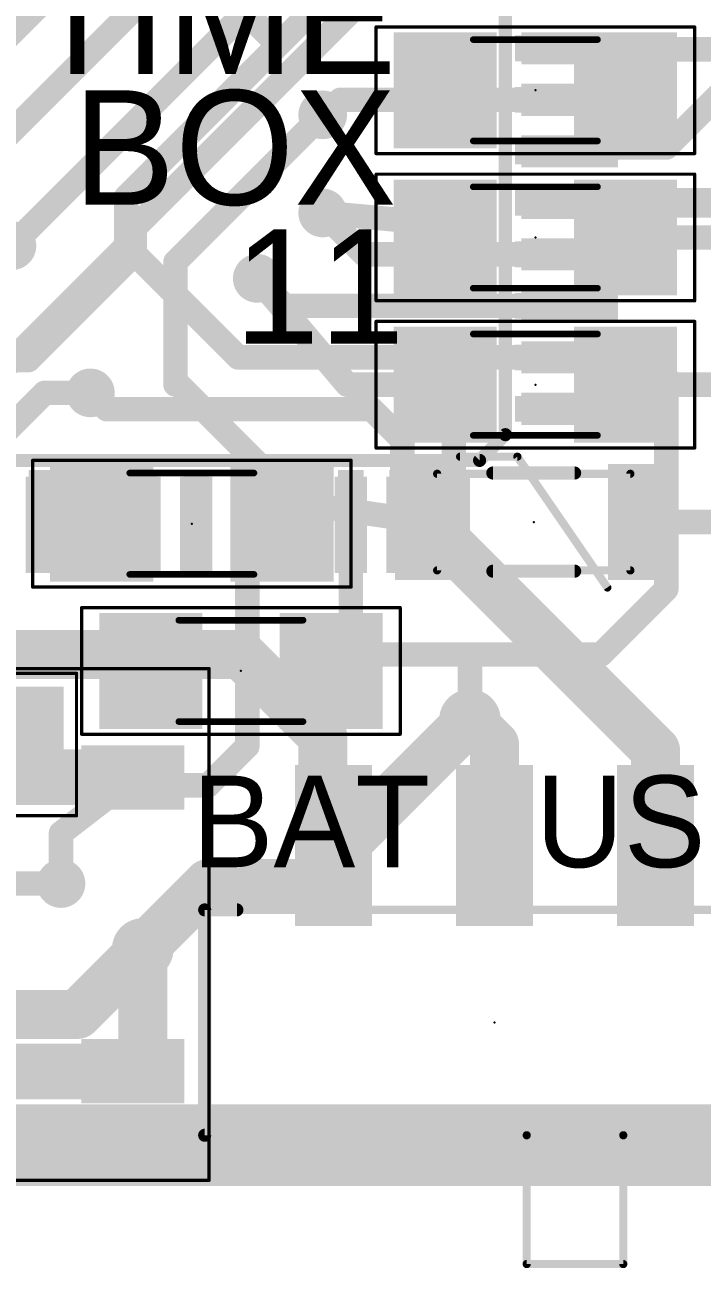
# Model space of a CAD drawing. Extents: x -0.6 to 31.5, y -1.9 to 65.7.
# Drawn here: x 10.87 to 21.39, y -1.91 to 17.4 of the extents above; entities that cross this region are included whole.
import ezdxf
from ezdxf.enums import TextEntityAlignment as Align

# ---------------------------------------------------------------- set-up
doc = ezdxf.new("R2010")
doc.units = 0
for name, color, linetype in [('1', 22, 'CONTINUOUS'), ('16', 175, 'CONTINUOUS'), ('18', 82, 'CONTINUOUS'), ('21', 253, 'CONTINUOUS'), ('22', 253, 'CONTINUOUS'), ('23', 7, 'CONTINUOUS'), ('24', 7, 'CONTINUOUS'), ('39', 22, 'CONTINUOUS'), ('40', 175, 'CONTINUOUS'), ('51', 253, 'CONTINUOUS'), ('52', 253, 'CONTINUOUS')]:
    doc.layers.add(name, color=color, linetype=linetype)

# ---------------------------------------------------------------- blocks, each defined once
blk = doc.blocks.new('RECT')
blk.add_solid([(-0.5, -0.5), (0.5, -0.5), (-0.5, 0.5), (0.5, 0.5)])
blk = doc.blocks.new('ROUNDV')
at = {"const_width": 0.5}
blk.add_lwpolyline([(0, -0.25, 1), (0, 0.25, 1), (0, -0.25)], format="xyb", dxfattribs=at)

msp = doc.modelspace()

# ---------------------------------------------------------------- linework, layer by layer
at = {"layer": '1'}
for points, const_width in [([(13.2538, 18.635), (14.7588, 17.13)], 0.381), ([(15.93, 18.216), (14.7588, 17.0448)], 0.381), ([(9.906, 16.51), (11.176, 17.78)], 0.381), ([(14.7588, 17.0448), (12.446, 14.732)], 0.381), ([(14.7588, 17.13), (14.7588, 17.0448)], 0.381), ([(20.828, 15.494), (22.352, 17.018)], 0.381), ([(15.769, 16.235), (15.494, 16.002)], 0.381), ([(15.769, 16.235), (19.33, 16.235)], 0.381), ([(19.33, 15.435), (19.389, 15.494)], 0.381), ([(19.389, 15.494), (20.828, 15.494)], 0.381), ([(12.446, 13.97), (12.446, 14.732)], 0.381), ([(19.33, 14.635), (21.747, 14.635)], 0.4572), ([(16.137, 13.835), (15.494, 14.478)], 0.381), ([(12.446, 13.97), (9.53, 11.054)], 0.381), ([(14.181, 12.235), (12.446, 13.97)], 0.381), ([(19.33, 13.835), (16.137, 13.835)], 0.381), ([(14.905, 13.035), (14.478, 13.462)], 0.381), ([(19.33, 13.035), (14.905, 13.035)], 0.381), ([(17.4968, 12.235), (14.181, 12.235)], 0.381), ([(17.4968, 12.235), (19.33, 12.235)], 0.381), ([(17.53, 12.2018), (17.4968, 12.235)], 0.381), ([(17.53, 9.635), (17.53, 12.2018)], 0.381), ([(20.531, 12.235), (19.33, 12.235)], 0.381), ([(20.828, 11.938), (20.531, 12.235)], 0.381), ([(20.828, 8.636), (20.828, 11.938)], 0.381), ([(10.33, 10.838), (11.176, 11.684)], 0.381), ([(11.8868, 11.684), (11.176, 11.684)], 0.381), ([(12.1408, 11.43), (11.8868, 11.684)], 0.381), ([(16.256, 11.43), (12.1408, 11.43)], 0.381), ([(16.73, 10.956), (16.256, 11.43)], 0.381), ([(16.73, 9.635), (16.73, 10.956)], 0.381), ([(14.33, 9.635), (14.3225, 9.6275)], 0.381), ([(14.3225, 9.6275), (14.3225, 6.1945)], 0.381), ([(15.93, 7.418), (15.93, 9.635)], 0.381), ([(17.526, 9.631), (17.53, 9.635)], 0.381), ([(19.812, 7.62), (20.828, 8.636)], 0.381), ([(10.2709, 7.5675), (12.6225, 7.5675)], 0.381), ([(12.6225, 7.5675), (12.824, 7.366)], 0.381), ([(16.132, 7.62), (15.624, 7.366)], 0.381), ([(15.9062, 7.62), (15.6481, 7.3701)], 0.381), ([(17.8164, 7.62), (15.9062, 7.62)], 0.381), ([(17.78, 7.5836), (17.8164, 7.62)], 0.381), ([(17.78, 7.5836), (17.78, 6.604)], 0.381), ([(17.8164, 7.62), (19.812, 7.62)], 0.381), ([(15.624, 7.366), (15.9568, 7.4448)], 0.381), ([(15.6481, 7.3701), (15.624, 7.366)], 0.381), ([(15.6481, 7.3701), (15.93, 7.418)], 0.381), ([(15.24, 4.064), (17.78, 6.604)], 0.762), ([(11.306, 5.588), (10.671, 6.223)], 0.381), ([(14.3225, 6.1945), (13.716, 5.588)], 0.381), ([(13.716, 5.588), (11.306, 5.588)], 0.381), ([(13.716, 4.064), (12.7, 3.048)], 0.762), ([(15.24, 4.064), (13.716, 4.064)], 0.762), ([(11.43, 4.064), (8.887, 4.064)], 0.381), ([(12.7, 3.048), (11.684, 2.032)], 0.762), ([(9.655, 2.032), (11.684, 2.032)], 0.762)]:
    msp.add_lwpolyline(points, dxfattribs=dict(at, const_width=const_width))
for points, const_width in [([(14.6914, 17.1122, 1), (14.8262, 16.9774)], 0.1905), ([(14.8541, 17.13, 1), (14.6636, 17.13)], 0.1905), ([(14.8262, 16.9774, 1), (14.6914, 17.1122)], 0.1905), ([(14.6914, 17.0626, 1), (14.8262, 17.1973)], 0.1905), ([(14.6636, 17.0448, 1), (14.8541, 17.0448)], 0.1905), ([(15.769, 16.3303, 1), (15.769, 16.1398)], 0.1905), ([(15.8306, 16.1623, 1), (15.7074, 16.3077)], 0.1905), ([(19.33, 16.1398, 1), (19.33, 16.3303)], 0.1905), ([(15.4324, 16.0747, 1), (15.5556, 15.9293)], 0.1905), ([(19.389, 15.5893, 1), (19.389, 15.3988)], 0.1905), ([(19.4564, 15.4266, 1), (19.3217, 15.5614)], 0.1905), ([(20.7606, 15.5614, 1), (20.8954, 15.4266)], 0.1905), ([(20.828, 15.3988, 1), (20.828, 15.5893)], 0.1905), ([(19.2627, 15.5024, 1), (19.3974, 15.3677)], 0.1905), ([(12.5412, 14.732, 1), (12.3507, 14.732)], 0.1905), ([(12.3786, 14.7994, 1), (12.5134, 14.6646)], 0.1905), ([(19.33, 14.7493, 1), (19.33, 14.5207)], 0.2286), ([(15.5614, 14.5454, 1), (15.4266, 14.4106)], 0.1905), ([(12.5134, 14.0374, 1), (12.3786, 13.9026)], 0.1905), ([(12.5134, 13.9026, 1), (12.3786, 14.0374)], 0.1905), ([(12.3507, 13.97, 1), (12.5412, 13.97)], 0.1905), ([(16.137, 13.9303, 1), (16.137, 13.7398)], 0.1905), ([(16.0696, 13.7677, 1), (16.2043, 13.9024)], 0.1905), ([(19.33, 13.7398, 1), (19.33, 13.9303)], 0.1905), ([(14.5454, 13.5294, 1), (14.4106, 13.3946)], 0.1905), ([(14.905, 13.1303, 1), (14.905, 12.9398)], 0.1905), ([(14.8376, 12.9677, 1), (14.9723, 13.1024)], 0.1905), ([(19.33, 12.9398, 1), (19.33, 13.1303)], 0.1905), ([(14.181, 12.3303, 1), (14.181, 12.1398)], 0.1905), ([(14.1136, 12.1677, 1), (14.2483, 12.3024)], 0.1905), ([(17.4968, 12.3303, 1), (17.4968, 12.1398)], 0.1905), ([(17.5642, 12.3024, 1), (17.4295, 12.1677)], 0.1905), ([(17.6253, 12.2018, 1), (17.4348, 12.2018)], 0.1905), ([(17.4627, 12.1345, 1), (17.5974, 12.2692)], 0.1905), ([(17.4968, 12.1398, 1), (17.4968, 12.3303)], 0.1905), ([(19.33, 12.3303, 1), (19.33, 12.1398)], 0.1905), ([(19.33, 12.1398, 1), (19.33, 12.3303)], 0.1905), ([(20.5983, 12.3024, 1), (20.4636, 12.1677)], 0.1905), ([(20.531, 12.1398, 1), (20.531, 12.3303)], 0.1905), ([(20.9232, 11.938, 1), (20.7327, 11.938)], 0.1905), ([(20.7606, 11.8706, 1), (20.8954, 12.0054)], 0.1905), ([(11.176, 11.7793, 1), (11.176, 11.5888)], 0.1905), ([(11.2434, 11.6166, 1), (11.1086, 11.7514)], 0.1905), ([(11.9542, 11.7514, 1), (11.8195, 11.6166)], 0.1905), ([(11.8868, 11.5888, 1), (11.8868, 11.7793)], 0.1905), ([(12.1408, 11.5252, 1), (12.1408, 11.3347)], 0.1905), ([(12.0735, 11.3626, 1), (12.2082, 11.4974)], 0.1905), ([(16.3234, 11.4974, 1), (16.1886, 11.3626)], 0.1905), ([(16.256, 11.3347, 1), (16.256, 11.5252)], 0.1905), ([(16.8253, 10.956, 1), (16.6348, 10.956)], 0.1905), ([(16.6627, 10.8886, 1), (16.7974, 11.0233)], 0.1905), ([(14.4178, 9.6275, 1), (14.2273, 9.6275)], 0.1905), ([(14.2551, 9.6948, 1), (14.3899, 9.5601)], 0.1905), ([(14.3974, 9.5677, 1), (14.2627, 9.7024)], 0.1905), ([(16.0253, 9.635, 1), (15.8348, 9.635)], 0.1905), ([(16.6348, 9.635, 1), (16.8253, 9.635)], 0.1905), ([(17.4586, 9.6983, 1), (17.5934, 9.5636)], 0.1905), ([(17.4348, 9.635, 1), (17.6253, 9.635)], 0.1905), ([(17.5974, 9.5677, 1), (17.4627, 9.7024)], 0.1905), ([(20.7327, 8.636, 1), (20.9232, 8.636)], 0.1905), ([(20.8954, 8.5686, 1), (20.7606, 8.7034)], 0.1905), ([(12.6899, 7.6349, 1), (12.5551, 7.5001)], 0.1905), ([(12.6225, 7.4723, 1), (12.6225, 7.6628)], 0.1905), ([(15.9062, 7.7153, 1), (15.9062, 7.5248)], 0.1905), ([(15.9724, 7.5516, 1), (15.8399, 7.6884)], 0.1905), ([(16.1746, 7.5348, 1), (16.0894, 7.7052)], 0.1905), ([(17.8753, 7.5836, 1), (17.6848, 7.5836)], 0.1905), ([(17.7126, 7.6509, 1), (17.8474, 7.5162)], 0.1905), ([(17.8164, 7.7153, 1), (17.8164, 7.5248)], 0.1905), ([(17.8838, 7.5526, 1), (17.7491, 7.6874)], 0.1905), ([(17.8164, 7.5248, 1), (17.8164, 7.7153)], 0.1905), ([(19.7446, 7.6874, 1), (19.8794, 7.5526)], 0.1905), ([(19.812, 7.5248, 1), (19.812, 7.7153)], 0.1905), ([(15.608, 7.4599, 1), (15.64, 7.2721)], 0.1905), ([(15.6021, 7.4587, 1), (15.6459, 7.2733)], 0.1905), ([(15.5814, 7.4512, 1), (15.6666, 7.2808)], 0.1905), ([(15.6321, 7.464, 1), (15.664, 7.2762)], 0.1905), ([(15.5818, 7.4385, 1), (15.7143, 7.3017)], 0.1905), ([(15.664, 7.2762, 1), (15.6321, 7.464)], 0.1905), ([(15.946, 7.3241, 1), (15.9141, 7.5119)], 0.1905), ([(15.9787, 7.3521, 1), (15.9349, 7.5375)], 0.1905), ([(12.7566, 7.2986, 1), (12.8914, 7.4334)], 0.1905), ([(15.8348, 7.418, 1), (16.0253, 7.418)], 0.1905), ([(17.9147, 6.4693, 1), (17.6453, 6.7387)], 0.381), ([(17.6848, 6.604, 1), (17.8753, 6.604)], 0.1905), ([(14.3899, 6.1271, 1), (14.2551, 6.2619)], 0.1905), ([(14.2273, 6.1945, 1), (14.4178, 6.1945)], 0.1905), ([(11.306, 5.6833, 1), (11.306, 5.4928)], 0.1905), ([(11.2386, 5.5206, 1), (11.3734, 5.6554)], 0.1905), ([(13.6486, 5.6554, 1), (13.7834, 5.5206)], 0.1905), ([(13.716, 5.4928, 1), (13.716, 5.6833)], 0.1905), ([(13.716, 4.2545, 1), (13.716, 3.8735)], 0.381), ([(13.8507, 3.9293, 1), (13.5813, 4.1987)], 0.381), ([(15.24, 3.8735, 1), (15.24, 4.2545)], 0.381), ([(11.43, 3.9688, 1), (11.43, 4.1593)], 0.1905), ([(15.1053, 4.1987, 1), (15.3747, 3.9293)], 0.381), ([(12.5653, 3.1827, 1), (12.8347, 2.9133)], 0.381), ([(12.8347, 2.9133, 1), (12.5653, 3.1827)], 0.381), ([(11.5493, 2.1667, 1), (11.8187, 1.8973)], 0.381), ([(11.684, 1.8415, 1), (11.684, 2.2225)], 0.381)]:
    msp.add_lwpolyline(points, format="xyb", dxfattribs=dict(at, const_width=const_width))
at = {"layer": '16'}
for points, const_width in [([(10.668, 13.97), (17.021, 20.323)], 0.381), ([(18.2645, 19.936), (12.573, 14.2445)], 0.381), ([(10.414, 15.494), (12.7, 17.78)], 0.381), ([(20.196, 16.383), (20.323, 17.018)], 0.381), ([(20.323, 17.018), (23.622, 17.018)], 0.381), ([(15.494, 16.002), (13.208, 13.716)], 0.381), ([(16.891, 14.351), (15.494, 14.478)], 0.381), ([(17.396, 14.097), (16.891, 14.351)], 0.381), ([(12.573, 13.843), (12.573, 14.2445)], 0.381), ([(20.196, 14.097), (21.971, 14.097)], 0.381), ([(10.922, 12.192), (12.573, 13.843)], 0.381), ([(13.208, 11.8639), (13.208, 13.716)], 0.381), ([(15.875, 11.811), (14.478, 13.462)], 0.381), ([(10.16, 12.192), (10.922, 12.192)], 0.381), ([(13.208, 11.8639), (13.208, 11.814)], 0.381), ([(14.862, 10.2099), (13.208, 11.8639)], 0.381), ([(17.396, 11.811), (15.875, 11.811)], 0.381), ([(20.447, 11.557), (20.196, 11.811)], 0.381), ([(20.196, 11.811), (21.971, 11.811)], 0.381), ([(14.862, 9.652), (14.862, 10.2099)], 0.381), ([(15.3894, 9.9314), (14.862, 9.652)], 0.381), ([(17.1166, 9.6774), (15.3894, 9.9314)], 0.381), ([(20.661, 6.133), (17.1166, 9.6774)], 0.762), ([(20.4246, 9.6774), (21.8918, 9.6774)], 0.381), ([(10.16, 7.62), (14.224, 7.62)], 0.762), ([(14.224, 7.62), (15.494, 6.35)], 0.762), ([(18.161, 6.223), (17.78, 6.604)], 0.762), ([(15.494, 6.35), (15.494, 4.568)], 0.762), ([(18.161, 4.655), (18.161, 6.223)], 0.762), ([(20.661, 4.655), (20.661, 6.133)], 0.762), ([(12.547, 5.709), (11.43, 4.846)], 0.381), ([(11.43, 4.846), (11.43, 4.064)], 0.381), ([(15.494, 4.568), (15.661, 4.655)], 0.762), ([(12.7, 1.556), (12.7, 3.048)], 0.762), ([(12.547, 1.149), (12.7, 1.556)], 0.762), ([(29.845, 0), (0, 0)], 0.254)]:
    msp.add_lwpolyline(points, dxfattribs=dict(at, const_width=const_width))
for points, const_width in [([(20.323, 17.1133, 1), (20.323, 16.9228)], 0.1905), ([(20.4164, 16.9993, 1), (20.2296, 17.0367)], 0.1905), ([(20.1026, 16.4017, 1), (20.2894, 16.3643)], 0.1905), ([(15.5614, 15.9346, 1), (15.4266, 16.0694)], 0.1905), ([(15.5026, 14.5729, 1), (15.4854, 14.3831)], 0.1905), ([(16.9338, 14.4361, 1), (16.8482, 14.2659)], 0.1905), ([(16.8824, 14.2561, 1), (16.8996, 14.4459)], 0.1905), ([(12.5056, 14.3118, 1), (12.6404, 14.1771)], 0.1905), ([(12.6683, 14.2445, 1), (12.4778, 14.2445)], 0.1905), ([(17.3532, 14.0119, 1), (17.4388, 14.1821)], 0.1905), ([(20.196, 14.1923, 1), (20.196, 14.0018)], 0.1905), ([(12.4778, 13.843, 1), (12.6683, 13.843)], 0.1905), ([(12.6404, 13.7756, 1), (12.5056, 13.9104)], 0.1905), ([(13.3033, 13.716, 1), (13.1128, 13.716)], 0.1905), ([(13.1406, 13.7834, 1), (13.2754, 13.6486)], 0.1905), ([(14.5507, 13.5235, 1), (14.4053, 13.4005)], 0.1905), ([(10.922, 12.0968, 1), (10.922, 12.2873)], 0.1905), ([(10.8546, 12.2594, 1), (10.9894, 12.1246)], 0.1905), ([(13.2754, 11.9313, 1), (13.1406, 11.7966)], 0.1905), ([(13.3033, 11.8639, 1), (13.1128, 11.8639)], 0.1905), ([(15.875, 11.9062, 1), (15.875, 11.7157)], 0.1905), ([(17.396, 11.7157, 1), (17.396, 11.9062)], 0.1905), ([(20.2638, 11.878, 1), (20.1282, 11.744)], 0.1905), ([(20.196, 11.9062, 1), (20.196, 11.7157)], 0.1905), ([(13.1128, 11.8639, 1), (13.3033, 11.8639)], 0.1905), ([(13.1128, 11.814, 1), (13.3033, 11.814)], 0.1905), ([(15.8023, 11.7495, 1), (15.9477, 11.8725)], 0.1905), ([(20.3792, 11.49, 1), (20.5148, 11.624)], 0.1905), ([(14.9573, 10.2099, 1), (14.7668, 10.2099)], 0.1905), ([(14.7946, 10.1426, 1), (14.9294, 10.2773)], 0.1905), ([(15.4033, 10.0256, 1), (15.3755, 9.8372)], 0.1905), ([(15.434, 9.8472, 1), (15.3448, 10.0156)], 0.1905), ([(17.2513, 9.8121, 1), (16.9819, 9.5427)], 0.381), ([(17.1027, 9.5832, 1), (17.1305, 9.7716)], 0.1905), ([(20.4246, 9.7727, 1), (20.4246, 9.5822)], 0.1905), ([(14.8174, 9.7362, 1), (14.9066, 9.5678)], 0.1905), ([(14.7668, 9.652, 1), (14.9573, 9.652)], 0.1905), ([(14.3587, 7.7547, 1), (14.0893, 7.4853)], 0.381), ([(14.224, 7.4295, 1), (14.224, 7.8105)], 0.381), ([(17.9147, 6.7387, 1), (17.6453, 6.4693)], 0.381), ([(15.6845, 6.35, 1), (15.3035, 6.35)], 0.381), ([(15.3593, 6.2153, 1), (15.6287, 6.4847)], 0.381), ([(18.3515, 6.223, 1), (17.9705, 6.223)], 0.381), ([(18.0263, 6.0883, 1), (18.2957, 6.3577)], 0.381), ([(20.8515, 6.133, 1), (20.4705, 6.133)], 0.381), ([(20.5263, 5.9983, 1), (20.7957, 6.2677)], 0.381), ([(12.6052, 5.6336, 1), (12.4888, 5.7844)], 0.1905), ([(11.5252, 4.846, 1), (11.3347, 4.846)], 0.1905), ([(15.749, 4.4861, 1), (15.573, 4.8239)], 0.381), ([(11.3718, 4.9214, 1), (11.4882, 4.7706)], 0.1905), ([(15.406, 4.7369, 1), (15.582, 4.3991)], 0.381), ([(17.9705, 4.655, 1), (18.3515, 4.655)], 0.381), ([(20.4705, 4.655, 1), (20.8515, 4.655)], 0.381), ([(15.3035, 4.568, 1), (15.6845, 4.568)], 0.381), ([(11.3347, 4.064, 1), (11.5252, 4.064)], 0.1905), ([(12.8905, 3.048, 1), (12.5095, 3.048)], 0.381), ([(12.8783, 1.489, 1), (12.5217, 1.623)], 0.381), ([(12.5095, 1.556, 1), (12.8905, 1.556)], 0.381), ([(12.3687, 1.216, 1), (12.7253, 1.082)], 0.381)]:
    msp.add_lwpolyline(points, format="xyb", dxfattribs=dict(at, const_width=const_width))
at = {"layer": '21'}
for points, const_width in [([(18.33, 19.835), (18.33, 11.035)], 0.2032), ([(18.33, 11.035), (17.93, 10.635)], 0.2032), ([(17.93, 10.635), (9.13, 10.635)], 0.2032), ([(2.54, 0), (27.432, 0)], 1.27)]:
    msp.add_lwpolyline(points, dxfattribs=dict(at, const_width=const_width))
for points, const_width in [([(17.53, 11.1523, 1), (17.53, 11.7177, 1), (17.53, 11.1523)], 0.254), ([(18.2792, 11.035, 1), (18.3808, 11.035)], 0.1016), ([(18.3659, 10.9991, 1), (18.2941, 11.0709)], 0.1016), ([(17.8941, 10.6709, 1), (17.9659, 10.5991)], 0.1016), ([(17.93, 10.5842, 1), (17.93, 10.6858)], 0.1016)]:
    msp.add_lwpolyline(points, format="xyb", dxfattribs=dict(at, const_width=const_width))
at = {"layer": '22'}
for points, const_width in [([(19.4056, 10.4394), (18.1356, 10.4394)], 0.2032), ([(18.1356, 8.9154), (19.4056, 8.9154)], 0.2032), ([(14.161, 3.655), (13.661, 3.655)], 0.2032), ([(13.661, 3.655), (13.661, 0.155)], 0.2032), ([(9.525, 0), (13.462, 0)], 0.762), ([(13.661, 0.155), (22.661, 0.155)], 0.2032), ([(14.8717, 0), (15.1003, 0)], 0.762), ([(16.51, 0), (20.447, 0)], 0.762)]:
    msp.add_lwpolyline(points, dxfattribs=dict(at, const_width=const_width))
for points, const_width in [([(18.1356, 10.4902, 1), (18.1356, 10.3886)], 0.1016), ([(19.4056, 10.3886, 1), (19.4056, 10.4902)], 0.1016), ([(18.1356, 8.9662, 1), (18.1356, 8.8646)], 0.1016), ([(19.4056, 8.8646, 1), (19.4056, 8.9662)], 0.1016), ([(13.661, 3.7058, 1), (13.661, 3.6042)], 0.1016), ([(13.7118, 3.655, 1), (13.6102, 3.655)], 0.1016), ([(14.161, 3.6042, 1), (14.161, 3.7058)], 0.1016), ([(13.462, -0.1905, 1), (13.462, 0.1905)], 0.381), ([(13.661, 0.2058, 1), (13.661, 0.1042)], 0.1016), ([(13.6102, 0.155, 1), (13.7118, 0.155)], 0.1016), ([(14.8717, 0.1905, 1), (14.8717, -0.1905)], 0.381), ([(15.1003, -0.1905, 1), (15.1003, 0.1905)], 0.381), ([(16.51, 0.1905, 1), (16.51, -0.1905)], 0.381), ([(20.447, -0.1905, 1), (20.447, 0.1905)], 0.381)]:
    msp.add_lwpolyline(points, format="xyb", dxfattribs=dict(at, const_width=const_width))
at = {"layer": '23'}
for p in [(13.53, 15.435), (14.224, 7.366)]:
    msp.add_point(p, dxfattribs=at)
at = {"layer": '24'}
for p in [(18.796, 16.383), (18.796, 14.097), (18.796, 11.811), (18.7706, 9.6774), (13.462, 9.652), (18.161, 1.905)]:
    msp.add_point(p, dxfattribs=at)
at = {"layer": '39', "const_width": 0.0508}
for points in [[(11.751, 8.349), (16.697, 8.349)], [(11.751, 6.383), (11.751, 8.349)], [(16.697, 8.349), (16.697, 6.383)], [(6.8707, 7.3279), (11.6713, 7.3279)], [(11.6713, 7.3279), (11.6713, 5.1181)], [(16.697, 6.383), (11.751, 6.383)], [(11.6713, 5.1181), (6.8707, 5.1181)]]:
    msp.add_lwpolyline(points, dxfattribs=at)
at = {"layer": '39', "const_width": 0.0254}
for points in [[(11.751, 8.3617, 1), (11.751, 8.3363)], [(11.7637, 8.349, 1), (11.7383, 8.349)], [(16.7097, 8.349, 1), (16.6843, 8.349)], [(16.697, 8.3363, 1), (16.697, 8.3617)], [(11.684, 7.3279, 1), (11.6586, 7.3279)], [(11.6713, 7.3152, 1), (11.6713, 7.3406)], [(11.751, 6.3957, 1), (11.751, 6.3703)], [(11.7383, 6.383, 1), (11.7637, 6.383)], [(16.6843, 6.383, 1), (16.7097, 6.383)], [(16.697, 6.3703, 1), (16.697, 6.3957)], [(11.6586, 5.1181, 1), (11.684, 5.1181)], [(11.6713, 5.1054, 1), (11.6713, 5.1308)]]:
    msp.add_lwpolyline(points, format="xyb", dxfattribs=at)
at = {"layer": '40', "const_width": 0.0508}
for points in [[(21.269, 17.366), (16.323, 17.366)], [(16.323, 17.366), (16.323, 15.4)], [(21.269, 15.4), (21.269, 17.366)], [(16.323, 15.4), (21.269, 15.4)], [(21.269, 15.08), (16.323, 15.08)], [(16.323, 15.08), (16.323, 13.114)], [(21.269, 13.114), (21.269, 15.08)], [(16.323, 13.114), (21.269, 13.114)], [(21.269, 12.794), (16.323, 12.794)], [(16.323, 12.794), (16.323, 10.828)], [(21.269, 10.828), (21.269, 12.794)], [(16.323, 10.828), (21.269, 10.828)], [(15.935, 10.635), (10.989, 10.635)], [(10.989, 10.635), (10.989, 8.669)], [(15.935, 8.669), (15.935, 10.635)], [(10.989, 8.669), (15.935, 8.669)], [(13.73, 7.402), (1.764, 7.402)], [(13.73, -0.544), (13.73, 7.402)], [(1.764, -0.544), (13.73, -0.544)]]:
    msp.add_lwpolyline(points, dxfattribs=at)
at = {"layer": '40', "const_width": 0.0254}
for points in [[(16.323, 17.3787, 1), (16.323, 17.3533)], [(16.3357, 17.366, 1), (16.3103, 17.366)], [(21.2817, 17.366, 1), (21.2563, 17.366)], [(21.269, 17.3533, 1), (21.269, 17.3787)], [(16.323, 15.4127, 1), (16.323, 15.3873)], [(16.3103, 15.4, 1), (16.3357, 15.4)], [(21.2563, 15.4, 1), (21.2817, 15.4)], [(21.269, 15.3873, 1), (21.269, 15.4127)], [(16.323, 15.0927, 1), (16.323, 15.0673)], [(16.3357, 15.08, 1), (16.3103, 15.08)], [(21.2817, 15.08, 1), (21.2563, 15.08)], [(21.269, 15.0673, 1), (21.269, 15.0927)], [(16.323, 13.1267, 1), (16.323, 13.1013)], [(21.269, 13.1013, 1), (21.269, 13.1267)], [(16.3103, 13.114, 1), (16.3357, 13.114)], [(21.2563, 13.114, 1), (21.2817, 13.114)], [(16.323, 12.8067, 1), (16.323, 12.7813)], [(16.3357, 12.794, 1), (16.3103, 12.794)], [(21.2817, 12.794, 1), (21.2563, 12.794)], [(21.269, 12.7813, 1), (21.269, 12.8067)], [(16.323, 10.8407, 1), (16.323, 10.8153)], [(16.3103, 10.828, 1), (16.3357, 10.828)], [(21.2563, 10.828, 1), (21.2817, 10.828)], [(21.269, 10.8153, 1), (21.269, 10.8407)], [(10.989, 10.6477, 1), (10.989, 10.6223)], [(11.0017, 10.635, 1), (10.9763, 10.635)], [(15.9477, 10.635, 1), (15.9223, 10.635)], [(15.935, 10.6223, 1), (15.935, 10.6477)], [(10.989, 8.6817, 1), (10.989, 8.6563)], [(15.935, 8.6563, 1), (15.935, 8.6817)], [(10.9763, 8.669, 1), (11.0017, 8.669)], [(15.9223, 8.669, 1), (15.9477, 8.669)], [(13.7427, 7.402, 1), (13.7173, 7.402)], [(13.73, 7.3893, 1), (13.73, 7.4147)], [(13.7173, -0.544, 1), (13.7427, -0.544)], [(13.73, -0.5567, 1), (13.73, -0.5313)]]:
    msp.add_lwpolyline(points, format="xyb", dxfattribs=at)
at = {"layer": '51', "const_width": 0.1016}
for points in [[(13.259, 8.153), (15.189, 8.153)], [(13.259, 6.579), (15.189, 6.579)]]:
    msp.add_lwpolyline(points, dxfattribs=at)
at = {"layer": '51', "const_width": 0.0508}
for points in [[(13.259, 8.1784, 1), (13.259, 8.1276)], [(15.189, 8.1276, 1), (15.189, 8.1784)], [(13.259, 6.6044, 1), (13.259, 6.5536)], [(15.189, 6.5536, 1), (15.189, 6.6044)]]:
    msp.add_lwpolyline(points, format="xyb", dxfattribs=at)
at = {"layer": '52'}
for points, const_width in [([(17.831, 17.17), (19.761, 17.17)], 0.1016), ([(17.831, 15.596), (19.761, 15.596)], 0.1016), ([(17.831, 14.884), (19.761, 14.884)], 0.1016), ([(17.831, 13.31), (19.761, 13.31)], 0.1016), ([(17.831, 12.598), (19.761, 12.598)], 0.1016), ([(17.831, 11.024), (19.761, 11.024)], 0.1016), ([(18.5166, 10.6934), (17.6276, 10.6934)], 0.127), ([(19.9136, 8.6614), (18.5166, 10.6934)], 0.127), ([(14.427, 10.439), (12.497, 10.439)], 0.1016), ([(20.2706, 10.4274), (17.2706, 10.4274)], 0.127), ([(17.2706, 10.4274), (17.2706, 8.9274)], 0.127), ([(20.2706, 8.9274), (20.2706, 10.4274)], 0.127), ([(14.427, 8.865), (12.497, 8.865)], 0.1016), ([(17.2706, 8.9274), (20.2706, 8.9274)], 0.127), ([(13.661, 0.155), (13.661, 3.655)], 0.127), ([(13.661, 3.655), (22.661, 3.655)], 0.127), ([(18.661, 0.155), (13.661, 0.155)], 0.127), ([(20.161, 0.155), (18.661, 0.155)], 0.127), ([(18.661, 0.155), (18.661, -1.845)], 0.127), ([(22.661, 0.155), (20.161, 0.155)], 0.127), ([(20.161, -1.845), (20.161, 0.155)], 0.127), ([(18.661, -1.845), (20.161, -1.845)], 0.127)]:
    msp.add_lwpolyline(points, dxfattribs=dict(at, const_width=const_width))
for points, const_width in [([(17.831, 17.1954, 1), (17.831, 17.1446)], 0.0508), ([(19.761, 17.1446, 1), (19.761, 17.1954)], 0.0508), ([(17.831, 15.6214, 1), (17.831, 15.5706)], 0.0508), ([(19.761, 15.5706, 1), (19.761, 15.6214)], 0.0508), ([(17.831, 14.9094, 1), (17.831, 14.8586)], 0.0508), ([(19.761, 14.8586, 1), (19.761, 14.9094)], 0.0508), ([(17.831, 13.3354, 1), (17.831, 13.2846)], 0.0508), ([(19.761, 13.2846, 1), (19.761, 13.3354)], 0.0508), ([(17.831, 12.6234, 1), (17.831, 12.5726)], 0.0508), ([(19.761, 12.5726, 1), (19.761, 12.6234)], 0.0508), ([(17.831, 11.0494, 1), (17.831, 10.9986)], 0.0508), ([(19.761, 10.9986, 1), (19.761, 11.0494)], 0.0508), ([(17.6276, 10.7252, 1), (17.6276, 10.6616)], 0.0635), ([(18.5428, 10.7114, 1), (18.4904, 10.6754)], 0.0635), ([(18.5166, 10.6616, 1), (18.5166, 10.7252)], 0.0635), ([(12.497, 10.4644, 1), (12.497, 10.4136)], 0.0508), ([(14.427, 10.4136, 1), (14.427, 10.4644)], 0.0508), ([(17.2706, 10.4592, 1), (17.2706, 10.3956)], 0.0635), ([(17.3024, 10.4274, 1), (17.2389, 10.4274)], 0.0635), ([(20.3024, 10.4274, 1), (20.2389, 10.4274)], 0.0635), ([(20.2706, 10.3956, 1), (20.2706, 10.4592)], 0.0635), ([(12.497, 8.8904, 1), (12.497, 8.8396)], 0.0508), ([(14.427, 8.8396, 1), (14.427, 8.8904)], 0.0508), ([(17.2706, 8.9592, 1), (17.2706, 8.8956)], 0.0635), ([(17.2389, 8.9274, 1), (17.3024, 8.9274)], 0.0635), ([(20.2389, 8.9274, 1), (20.3024, 8.9274)], 0.0635), ([(20.2706, 8.8956, 1), (20.2706, 8.9592)], 0.0635), ([(19.8874, 8.6434, 1), (19.9398, 8.6794)], 0.0635), ([(13.661, 3.6868, 1), (13.661, 3.6233)], 0.0635), ([(13.6928, 3.655, 1), (13.6293, 3.655)], 0.0635), ([(13.661, 0.1867, 1), (13.661, 0.1232)], 0.0635), ([(18.661, 0.1867, 1), (18.661, 0.1232)], 0.0635), ([(18.6928, 0.155, 1), (18.6293, 0.155)], 0.0635), ([(18.661, 0.1232, 1), (18.661, 0.1867)], 0.0635), ([(20.161, 0.1867, 1), (20.161, 0.1232)], 0.0635), ([(20.1928, 0.155, 1), (20.1293, 0.155)], 0.0635), ([(20.161, 0.1232, 1), (20.161, 0.1867)], 0.0635), ([(13.6293, 0.155, 1), (13.6928, 0.155)], 0.0635), ([(18.661, -1.8133, 1), (18.661, -1.8768)], 0.0635), ([(18.6293, -1.845, 1), (18.6928, -1.845)], 0.0635), ([(20.1293, -1.845, 1), (20.1928, -1.845)], 0.0635), ([(20.161, -1.8768, 1), (20.161, -1.8133)], 0.0635)]:
    msp.add_lwpolyline(points, format="xyb", dxfattribs=dict(at, const_width=const_width))

# ---------------------------------------------------------------- block references
at = {"layer": '1', "rotation": 180}
for p, xscale, yscale in [((19.33, 17.035), 1.5, 0.5), ((19.33, 16.235), 1.5, 0.5), ((19.33, 15.435), 1.5, 0.5), ((19.33, 14.635), 1.5, 0.5), ((19.33, 13.835), 1.5, 0.5), ((19.33, 13.035), 1.5, 0.5), ((19.33, 12.235), 1.5, 0.5), ((19.33, 11.435), 1.5, 0.5), ((11.13, 9.635), 0.5, 1.5), ((11.93, 9.635), 0.5, 1.5), ((12.73, 9.635), 0.5, 1.5), ((13.53, 9.635), 0.5, 1.5), ((14.33, 9.635), 0.5, 1.5), ((15.13, 9.635), 0.5, 1.5), ((15.93, 9.635), 0.5, 1.5), ((16.73, 9.635), 0.5, 1.5), ((17.53, 9.635), 0.5, 1.5), ((10.671, 6.223), 1.6, 1.8)]:
    msp.add_blockref('RECT', p, dxfattribs=dict(at, xscale=xscale, yscale=yscale))
at = {"layer": '1', "xscale": 1.6, "yscale": 1.8}
for p in [(12.824, 7.366), (15.624, 7.366)]:
    msp.add_blockref('RECT', p, dxfattribs=at)
at = {"layer": '16', "xscale": 1.6, "yscale": 1.8}
for p in [(17.396, 16.383), (20.196, 16.383), (17.396, 14.097), (20.196, 14.097), (17.396, 11.811), (20.196, 11.811)]:
    msp.add_blockref('RECT', p, dxfattribs=at)
at = {"layer": '16', "rotation": 180}
for p, xscale, yscale in [((12.062, 9.652), 1.6, 1.8), ((14.862, 9.652), 1.6, 1.8), ((15.661, 4.655), 1.2, 2.5), ((18.161, 4.655), 1.2, 2.5), ((20.661, 4.655), 1.2, 2.5)]:
    msp.add_blockref('RECT', p, dxfattribs=dict(at, xscale=xscale, yscale=yscale))
at = {"layer": '16'}
for p, yscale, rotation in [((17.1166, 9.6774), 1.8, 180), ((20.4246, 9.6774), 1.8, 180), ((12.547, 5.709), 1.6, 270), ((12.547, 1.149), 1.6, 270)]:
    msp.add_blockref('RECT', p, dxfattribs=dict(at, yscale=yscale, rotation=rotation))
at = {"layer": '18'}
for p, xscale, yscale in [((15.494, 16.002), 0.7564, 0.7564), ((15.494, 16.002), 0.7564, 0.7564), ((15.494, 14.478), 0.7564, 0.7564), ((15.494, 14.478), 0.7564, 0.7564), ((10.668, 13.97), 0.7564, 0.7564), ((10.668, 13.97), 0.7564, 0.7564), ((14.478, 13.462), 0.7564, 0.7564), ((14.478, 13.462), 0.7564, 0.7564), ((11.8868, 11.684), 0.7564, 0.7564), ((11.8868, 11.684), 0.7564, 0.7564), ((17.78, 6.604), 0.9564, 0.9564), ((17.78, 6.604), 0.9564, 0.9564), ((11.43, 4.064), 0.7564, 0.7564), ((11.43, 4.064), 0.7564, 0.7564), ((12.7, 3.048), 0.9564, 0.9564), ((12.7, 3.048), 0.9564, 0.9564)]:
    msp.add_blockref('ROUNDV', p, dxfattribs=dict(at, xscale=xscale, yscale=yscale))
at = {"layer": '51', "rotation": 180}
for p, xscale, yscale in [((19.0551, 17.0351), 1.1501, 0.4001), ((19.0551, 16.235), 1.1501, 0.4001), ((19.0551, 15.435), 1.1501, 0.3998), ((19.0551, 14.6351), 1.1501, 0.4001), ((19.0551, 13.835), 1.1501, 0.4001), ((19.0551, 13.0351), 1.1501, 0.4), ((19.0551, 12.235), 1.1501, 0.4), ((19.0551, 11.435), 1.1501, 0.3998), ((11.1301, 9.91), 0.4, 1.1501), ((11.93, 9.91), 0.4001, 1.1501), ((12.7301, 9.91), 0.4001, 1.1501), ((13.53, 9.91), 0.3998, 1.1501), ((14.33, 9.91), 0.4001, 1.1501), ((15.1301, 9.91), 0.4001, 1.1501), ((15.9299, 9.91), 0.4, 1.1501), ((16.73, 9.91), 0.4, 1.1501), ((17.53, 9.91), 0.3998, 1.1501), ((10.5978, 6.2239), 0.7501, 1.7)]:
    msp.add_blockref('RECT', p, dxfattribs=dict(at, xscale=xscale, yscale=yscale))
at = {"layer": '51', "xscale": 0.7501, "yscale": 1.7}
for p in [(12.8973, 7.3651), (15.5508, 7.3669)]:
    msp.add_blockref('RECT', p, dxfattribs=at)
at = {"layer": '52', "xscale": 0.7501, "yscale": 1.7}
for p in [(17.4693, 16.3839), (20.1227, 16.3821), (17.4693, 14.0979), (20.1227, 14.0961), (17.4693, 11.8119), (20.1227, 11.8101)]:
    msp.add_blockref('RECT', p, dxfattribs=at)
at = {"layer": '52'}
for p, xscale, yscale, rotation in [((12.1353, 9.6529), 0.7501, 1.7, 180), ((14.7888, 9.6511), 0.7501, 1.7, 180), ((11.4554, 5.715), 0.8636, 2.8956, 270), ((11.4554, 1.143), 0.8636, 2.8956, 270)]:
    msp.add_blockref('RECT', p, dxfattribs=dict(at, xscale=xscale, yscale=yscale, rotation=rotation))

# ---------------------------------------------------------------- texts
at = {"layer": '21'}
for s, p in [('TIME', (16.637, 18.415)), ('BOX', (16.637, 16.383)), ('11', (16.764, 14.224))]:
    msp.add_text(s, height=1.778, dxfattribs=at).set_placement(p, align=Align.TOP_RIGHT)
for s, p in [('BAT', (13.462, 4.318)), ('USB', (18.796, 4.318))]:
    msp.add_text(s, height=1.4224, dxfattribs=at).set_placement(p)

doc.saveas('drawing.dxf')
